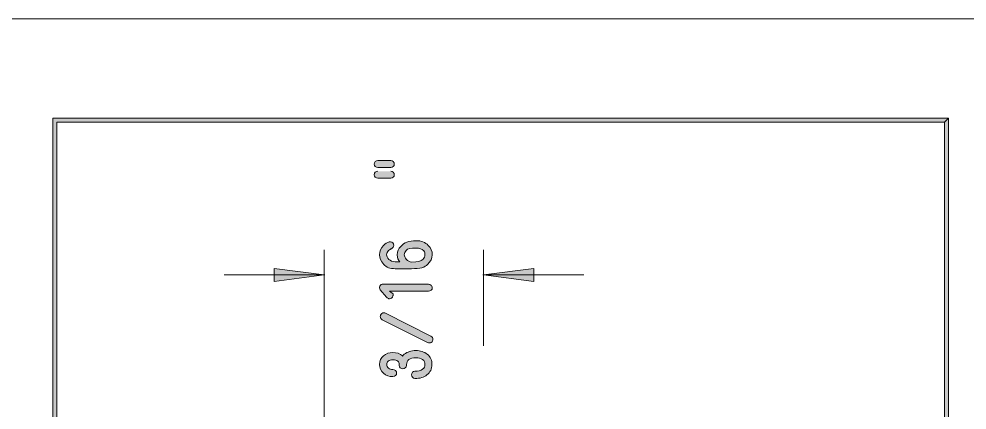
# Model space of a CAD drawing. Header units: inches. Extents: x -1525 to 612, y 0 to 1008.
# Drawn here: x -355.9 to -185.4, y 937.7 to 1008 of the extents above; entities that cross this region are included whole.
import ezdxf

# ---------------------------------------------------------------- set-up
doc = ezdxf.new("R2010")
doc.units = ezdxf.units.IN
doc.header["$MEASUREMENT"] = 0
doc.layers.add('Layer 1', color=7, linetype='Continuous', lineweight=0)

# ---------------------------------------------------------------- blocks, each defined once
blk = doc.blocks.new('Block_2')
at = {"layer": 'Layer 1', "true_color": 0x000000, "transparency": 33554687}
h = blk.add_hatch(color=18, dxfattribs=at)
h.dxf.hatch_style = 2
h.paths.add_polyline_path([(-188.78, 990.18), (-189.5, 989.46), (-189.5, 683.52), (-349.1, 683.52), (-349.1, 989.46), (-189.5, 989.46), (-188.78, 990.18), (-349.82, 990.18), (-349.82, 682.8), (-188.78, 682.8), (-188.78, 990.18)])
h = blk.add_hatch(color=18, dxfattribs=at)
h.dxf.hatch_style = 2
edge = h.paths.add_edge_path()
edge.add_spline(control_points=[(-286.94, 947.4), (-286.94, 947.52), (-286.82, 947.58), (-286.64, 947.76), (-286.1, 948.18), (-285.38, 948.42), (-284.54, 948.42), (-283.76, 948.42), (-283.04, 948.18), (-282.5, 947.76), (-281.9, 947.28), (-281.66, 946.68), (-281.66, 945.9), (-281.66, 945.12), (-281.96, 944.52), (-282.56, 944.04), (-283.1, 943.62), (-283.82, 943.38), (-284.72, 943.38), (-284.9, 943.38), (-285.02, 943.44), (-285.14, 943.62), (-285.26, 943.74), (-285.32, 943.86), (-285.32, 944.04), (-285.32, 944.22), (-285.26, 944.4), (-285.14, 944.52), (-285.02, 944.64), (-284.9, 944.7), (-284.72, 944.7), (-284.12, 944.7), (-283.7, 944.82), (-283.34, 945.06), (-283.04, 945.3), (-282.92, 945.54), (-282.92, 945.9), (-282.92, 946.26), (-283.04, 946.56), (-283.34, 946.8), (-283.64, 947.04), (-284.06, 947.1), (-284.54, 947.1), (-285.08, 947.1), (-285.5, 947.04), (-285.8, 946.8), (-286.1, 946.56), (-286.22, 946.26), (-286.22, 945.9), (-286.22, 945.9), (-286.22, 945.72), (-286.22, 945.72), (-286.22, 945.54), (-286.28, 945.42), (-286.46, 945.3), (-286.58, 945.18), (-286.7, 945.12), (-286.88, 945.12), (-287.06, 945.12), (-287.24, 945.18), (-287.36, 945.3), (-287.48, 945.42), (-287.54, 945.54), (-287.54, 945.72), (-287.54, 945.72), (-287.54, 945.96), (-287.54, 945.96), (-287.54, 946.2), (-287.6, 946.38), (-287.78, 946.5), (-288.02, 946.68), (-288.32, 946.74), (-288.68, 946.74), (-289.04, 946.74), (-289.34, 946.68), (-289.52, 946.5), (-289.7, 946.38), (-289.76, 946.14), (-289.76, 945.9), (-289.76, 945.66), (-289.7, 945.42), (-289.46, 945.24), (-289.28, 945.12), (-289.04, 945), (-288.68, 945), (-288.5, 945), (-288.38, 944.94), (-288.2, 944.82), (-288.08, 944.7), (-288.02, 944.52), (-288.02, 944.34), (-288.02, 944.16), (-288.08, 944.04), (-288.2, 943.92), (-288.32, 943.8), (-288.5, 943.74), (-288.68, 943.74), (-289.34, 943.74), (-289.94, 943.92), (-290.36, 944.34), (-290.84, 944.76), (-291.08, 945.3), (-291.08, 945.9), (-291.08, 946.56), (-290.84, 947.1), (-290.36, 947.46), (-289.94, 947.88), (-289.34, 948.06), (-288.68, 948.06), (-288.02, 948.06), (-287.42, 947.88), (-286.94, 947.46), (-286.88, 947.46), (-286.88, 947.4), (-286.94, 947.4)], knot_values=[0, 0, 0, 0, 1, 1, 1, 2, 2, 2, 3, 3, 3, 4, 4, 4, 5, 5, 5, 6, 6, 6, 7, 7, 7, 8, 8, 8, 9, 9, 9, 10, 10, 10, 11, 11, 11, 12, 12, 12, 13, 13, 13, 14, 14, 14, 15, 15, 15, 16, 16, 16, 17, 17, 17, 18, 18, 18, 19, 19, 19, 20, 20, 20, 21, 21, 21, 22, 22, 22, 23, 23, 23, 24, 24, 24, 25, 25, 25, 26, 26, 26, 27, 27, 27, 28, 28, 28, 29, 29, 29, 30, 30, 30, 31, 31, 31, 32, 32, 32, 33, 33, 33, 34, 34, 34, 35, 35, 35, 36, 36, 36, 37, 37, 37, 38, 38, 38, 38], degree=3, periodic=0)
edge = h.paths.add_edge_path()
edge.add_spline(control_points=[(-290.6, 953.94), (-290.84, 954.06), (-290.96, 954.24), (-290.96, 954.54), (-290.96, 954.6), (-290.9, 954.72), (-290.9, 954.78), (-290.78, 955.08), (-290.54, 955.2), (-290.3, 955.2), (-290.18, 955.2), (-290.12, 955.14), (-290, 955.14), (-290, 955.14), (-281.84, 951), (-281.84, 951), (-281.6, 950.88), (-281.48, 950.7), (-281.48, 950.46), (-281.48, 950.34), (-281.48, 950.22), (-281.54, 950.16), (-281.66, 949.92), (-281.84, 949.8), (-282.14, 949.8), (-282.26, 949.8), (-282.32, 949.8), (-282.44, 949.86), (-282.44, 949.86), (-290.6, 953.94), (-290.6, 953.94)], knot_values=[0, 0, 0, 0, 1, 1, 1, 2, 2, 2, 3, 3, 3, 4, 4, 4, 5, 5, 5, 6, 6, 6, 7, 7, 7, 8, 8, 8, 9, 9, 9, 10, 10, 10, 10], degree=3, periodic=0)
edge = h.paths.add_edge_path()
edge.add_spline(control_points=[(-290.96, 959.34), (-291.02, 959.46), (-291.08, 959.58), (-291.08, 959.7), (-291.08, 959.82), (-291.08, 959.94), (-291.02, 960), (-290.9, 960.24), (-290.66, 960.36), (-290.42, 960.36), (-290.42, 960.36), (-282.26, 960.36), (-282.26, 960.36), (-282.08, 960.36), (-281.96, 960.3), (-281.84, 960.18), (-281.66, 960.06), (-281.6, 959.88), (-281.6, 959.7), (-281.6, 959.52), (-281.66, 959.4), (-281.78, 959.28), (-281.96, 959.16), (-282.08, 959.1), (-282.26, 959.1), (-282.26, 959.1), (-289.28, 959.1), (-289.28, 959.1), (-289.28, 959.1), (-288.8, 958.74), (-288.8, 958.74), (-288.68, 958.68), (-288.62, 958.5), (-288.62, 958.38), (-288.62, 958.32), (-288.62, 958.26), (-288.68, 958.26), (-288.68, 958.08), (-288.74, 957.96), (-288.92, 957.84), (-289.04, 957.78), (-289.16, 957.72), (-289.28, 957.72), (-289.28, 957.72), (-289.4, 957.72), (-289.4, 957.72), (-289.52, 957.78), (-289.7, 957.84), (-289.82, 958.02), (-289.82, 958.02), (-290.96, 959.34), (-290.96, 959.34)], knot_values=[0, 0, 0, 0, 1, 1, 1, 2, 2, 2, 3, 3, 3, 4, 4, 4, 5, 5, 5, 6, 6, 6, 7, 7, 7, 8, 8, 8, 9, 9, 9, 10, 10, 10, 11, 11, 11, 12, 12, 12, 13, 13, 13, 14, 14, 14, 15, 15, 15, 16, 16, 16, 17, 17, 17, 17], degree=3, periodic=0)
edge = h.paths.add_edge_path()
edge.add_spline(control_points=[(-282.92, 965.64), (-282.92, 965.88), (-282.98, 966.12), (-283.1, 966.36), (-283.52, 966.66), (-283.94, 966.84), (-284.48, 966.84), (-285.44, 966.84), (-286.04, 966.72), (-286.28, 966.42), (-286.52, 966.18), (-286.64, 965.94), (-286.64, 965.64), (-286.64, 965.34), (-286.52, 965.1), (-286.28, 964.86), (-285.98, 964.5), (-285.62, 964.32), (-285.32, 964.32), (-284.24, 964.32), (-283.58, 964.5), (-283.28, 964.8), (-283.04, 965.04), (-282.92, 965.34), (-282.92, 965.64)], knot_values=[0, 0, 0, 0, 1, 1, 1, 2, 2, 2, 3, 3, 3, 4, 4, 4, 5, 5, 5, 6, 6, 6, 7, 7, 7, 8, 8, 8, 8], degree=3, periodic=0)
edge = h.paths.add_edge_path()
edge.add_spline(control_points=[(-284.48, 968.16), (-283.58, 968.16), (-282.92, 967.86), (-282.32, 967.32), (-281.84, 966.84), (-281.6, 966.24), (-281.6, 965.64), (-281.6, 964.98), (-281.9, 964.44), (-282.44, 963.9), (-282.86, 963.36), (-283.82, 963.12), (-285.32, 963.12), (-285.32, 963.12), (-288.26, 963.12), (-288.26, 963.12), (-289.22, 963.12), (-289.88, 963.36), (-290.3, 963.9), (-290.84, 964.5), (-291.08, 965.04), (-291.08, 965.64), (-291.08, 966.24), (-290.84, 966.84), (-290.36, 967.32), (-290.06, 967.62), (-289.7, 967.8), (-289.34, 967.98), (-289.22, 967.98), (-289.16, 967.98), (-289.1, 967.98), (-288.8, 967.92), (-288.56, 967.68), (-288.5, 967.32), (-288.56, 967.08), (-288.68, 966.9), (-288.92, 966.72), (-289.1, 966.66), (-289.28, 966.54), (-289.46, 966.42), (-289.7, 966.18), (-289.82, 965.88), (-289.82, 965.64), (-289.82, 965.4), (-289.64, 965.1), (-289.4, 964.8), (-289.16, 964.56), (-288.8, 964.38), (-288.26, 964.38), (-288.26, 964.38), (-287.42, 964.38), (-287.42, 964.38), (-287.78, 964.62), (-287.9, 965.04), (-287.9, 965.64), (-287.9, 966.24), (-287.72, 966.78), (-287.24, 967.14), (-286.7, 967.8), (-285.8, 968.16), (-284.48, 968.16)], knot_values=[0, 0, 0, 0, 1, 1, 1, 2, 2, 2, 3, 3, 3, 4, 4, 4, 5, 5, 5, 6, 6, 6, 7, 7, 7, 8, 8, 8, 9, 9, 9, 10, 10, 10, 11, 11, 11, 12, 12, 12, 13, 13, 13, 14, 14, 14, 15, 15, 15, 16, 16, 16, 17, 17, 17, 18, 18, 18, 19, 19, 19, 20, 20, 20, 20], degree=3, periodic=0)
edge = h.paths.add_edge_path()
edge.add_spline(control_points=[(-289.04, 982.56), (-288.86, 982.56), (-288.74, 982.5), (-288.62, 982.38), (-288.5, 982.26), (-288.44, 982.08), (-288.44, 981.9), (-288.44, 981.72), (-288.5, 981.6), (-288.62, 981.48), (-288.74, 981.36), (-288.86, 981.3), (-289.04, 981.3), (-289.04, 981.3), (-291.38, 981.3), (-291.38, 981.3), (-291.56, 981.3), (-291.74, 981.36), (-291.86, 981.48), (-291.98, 981.6), (-292.04, 981.72), (-292.04, 981.9), (-292.04, 982.08), (-291.98, 982.26), (-291.86, 982.38), (-291.68, 982.5), (-291.56, 982.56), (-291.38, 982.56), (-291.38, 982.56), (-289.04, 982.56), (-289.04, 982.56)], knot_values=[0, 0, 0, 0, 1, 1, 1, 2, 2, 2, 3, 3, 3, 4, 4, 4, 5, 5, 5, 6, 6, 6, 7, 7, 7, 8, 8, 8, 9, 9, 9, 10, 10, 10, 10], degree=3, periodic=0)
edge = h.paths.add_edge_path()
edge.add_spline(control_points=[(-289.04, 980.64), (-288.86, 980.64), (-288.74, 980.58), (-288.62, 980.46), (-288.5, 980.34), (-288.44, 980.16), (-288.44, 979.98), (-288.44, 979.8), (-288.5, 979.68), (-288.62, 979.56), (-288.74, 979.44), (-288.86, 979.38), (-289.04, 979.38), (-289.04, 979.38), (-291.38, 979.38), (-291.38, 979.38), (-291.56, 979.38), (-291.74, 979.44), (-291.86, 979.56), (-291.98, 979.68), (-292.04, 979.8), (-292.04, 979.98), (-292.04, 980.22), (-291.98, 980.34), (-291.86, 980.46), (-291.68, 980.58), (-291.56, 980.64), (-291.38, 980.64)], knot_values=[0, 0, 0, 0, 1, 1, 1, 2, 2, 2, 3, 3, 3, 4, 4, 4, 5, 5, 5, 6, 6, 6, 7, 7, 7, 8, 8, 8, 9, 9, 9, 9], degree=3, periodic=0)
edge.add_line((-291.38, 980.64), (-289.04, 980.64))
for points in [[(-310.04, 962.04), (-301.04, 962.04), (-310.04, 963.18), (-310.04, 960.84), (-301.04, 962.04), (-310.04, 962.04)], [(-263.36, 962.04), (-272.36, 962.04), (-263.36, 960.84), (-263.36, 963.18), (-272.36, 962.04), (-263.36, 962.04)]]:
    blk.add_hatch(color=18, dxfattribs=at).paths.add_polyline_path(points)
at = {"layer": 'Layer 1', "color": 18, "lineweight": 9, "true_color": 0x000000}
for p, q in [((-301.04, 920.64), (-301.04, 966.54)), ((-272.36, 949.26), (-272.36, 966.54)), ((-319.04, 962.04), (-310.04, 962.04)), ((-254.36, 962.04), (-263.36, 962.04))]:
    blk.add_line(p, q, dxfattribs=at)
at = {"layer": 'Layer 1'}
blk.add_lwpolyline([(-632, 1008), (-20, 1008), (-20, 0), (-632, 0)], close=True, dxfattribs=at)
for points in [[(-188.78, 990.18), (-189.5, 989.46), (-189.5, 683.52), (-349.1, 683.52), (-349.1, 989.46), (-189.5, 989.46), (-188.78, 990.18), (-349.82, 990.18), (-349.82, 682.8), (-188.78, 682.8), (-188.78, 990.18)], [(-310.04, 962.04), (-301.04, 962.04), (-310.04, 963.18), (-310.04, 960.84), (-301.04, 962.04), (-310.04, 962.04)], [(-263.36, 962.04), (-272.36, 962.04), (-263.36, 960.84), (-263.36, 963.18), (-272.36, 962.04), (-263.36, 962.04)]]:
    blk.add_lwpolyline(points, dxfattribs=at)
at = {"layer": 'Layer 1', "color": 18, "lineweight": 9, "true_color": 0x000000}
for points in [[(-188.78, 990.18), (-349.82, 990.18), (-349.82, 682.8), (-188.78, 682.8)], [(-349.1, 989.46), (-189.5, 989.46), (-189.5, 683.52), (-349.1, 683.52)], [(-300.98, 961.98), (-301.1, 961.98), (-301.1, 962.1), (-300.98, 962.1)], [(-272.3, 961.98), (-272.42, 961.98), (-272.42, 962.1), (-272.3, 962.1)]]:
    blk.add_lwpolyline(points, close=True, dxfattribs=at)
for points in [[(-301.04, 962.04), (-310.04, 963.18), (-310.04, 960.84), (-301.04, 962.04)], [(-272.36, 962.04), (-263.36, 960.84), (-263.36, 963.18), (-272.36, 962.04)]]:
    blk.add_lwpolyline(points, dxfattribs=at)
at = {"layer": 'Layer 1'}
for points, knots in [([(-289.04, 982.56), (-288.86, 982.56), (-288.74, 982.5), (-288.62, 982.38), (-288.5, 982.26), (-288.44, 982.08), (-288.44, 981.9), (-288.44, 981.72), (-288.5, 981.6), (-288.62, 981.48), (-288.74, 981.36), (-288.86, 981.3), (-289.04, 981.3), (-289.04, 981.3), (-291.38, 981.3), (-291.38, 981.3), (-291.56, 981.3), (-291.74, 981.36), (-291.86, 981.48), (-291.98, 981.6), (-292.04, 981.72), (-292.04, 981.9), (-292.04, 982.08), (-291.98, 982.26), (-291.86, 982.38), (-291.68, 982.5), (-291.56, 982.56), (-291.38, 982.56), (-291.38, 982.56), (-289.04, 982.56), (-289.04, 982.56)], [0, 0, 0, 0, 1, 1, 1, 2, 2, 2, 3, 3, 3, 4, 4, 4, 5, 5, 5, 6, 6, 6, 7, 7, 7, 8, 8, 8, 9, 9, 9, 10, 10, 10, 10]), ([(-289.04, 980.64), (-288.86, 980.64), (-288.74, 980.58), (-288.62, 980.46), (-288.5, 980.34), (-288.44, 980.16), (-288.44, 979.98), (-288.44, 979.8), (-288.5, 979.68), (-288.62, 979.56), (-288.74, 979.44), (-288.86, 979.38), (-289.04, 979.38), (-289.04, 979.38), (-291.38, 979.38), (-291.38, 979.38), (-291.56, 979.38), (-291.74, 979.44), (-291.86, 979.56), (-291.98, 979.68), (-292.04, 979.8), (-292.04, 979.98), (-292.04, 980.22), (-291.98, 980.34), (-291.86, 980.46), (-291.68, 980.58), (-291.56, 980.64), (-291.38, 980.64)], [0, 0, 0, 0, 1, 1, 1, 2, 2, 2, 3, 3, 3, 4, 4, 4, 5, 5, 5, 6, 6, 6, 7, 7, 7, 8, 8, 8, 9, 9, 9, 9]), ([(-284.48, 968.16), (-283.58, 968.16), (-282.92, 967.86), (-282.32, 967.32), (-281.84, 966.84), (-281.6, 966.24), (-281.6, 965.64), (-281.6, 964.98), (-281.9, 964.44), (-282.44, 963.9), (-282.86, 963.36), (-283.82, 963.12), (-285.32, 963.12), (-285.32, 963.12), (-288.26, 963.12), (-288.26, 963.12), (-289.22, 963.12), (-289.88, 963.36), (-290.3, 963.9), (-290.84, 964.5), (-291.08, 965.04), (-291.08, 965.64), (-291.08, 966.24), (-290.84, 966.84), (-290.36, 967.32), (-290.06, 967.62), (-289.7, 967.8), (-289.34, 967.98), (-289.22, 967.98), (-289.16, 967.98), (-289.1, 967.98), (-288.8, 967.92), (-288.56, 967.68), (-288.5, 967.32), (-288.56, 967.08), (-288.68, 966.9), (-288.92, 966.72), (-289.1, 966.66), (-289.28, 966.54), (-289.46, 966.42), (-289.7, 966.18), (-289.82, 965.88), (-289.82, 965.64), (-289.82, 965.4), (-289.64, 965.1), (-289.4, 964.8), (-289.16, 964.56), (-288.8, 964.38), (-288.26, 964.38), (-288.26, 964.38), (-287.42, 964.38), (-287.42, 964.38), (-287.78, 964.62), (-287.9, 965.04), (-287.9, 965.64), (-287.9, 966.24), (-287.72, 966.78), (-287.24, 967.14), (-286.7, 967.8), (-285.8, 968.16), (-284.48, 968.16)], [0, 0, 0, 0, 1, 1, 1, 2, 2, 2, 3, 3, 3, 4, 4, 4, 5, 5, 5, 6, 6, 6, 7, 7, 7, 8, 8, 8, 9, 9, 9, 10, 10, 10, 11, 11, 11, 12, 12, 12, 13, 13, 13, 14, 14, 14, 15, 15, 15, 16, 16, 16, 17, 17, 17, 18, 18, 18, 19, 19, 19, 20, 20, 20, 20]), ([(-282.92, 965.64), (-282.92, 965.88), (-282.98, 966.12), (-283.1, 966.36), (-283.52, 966.66), (-283.94, 966.84), (-284.48, 966.84), (-285.44, 966.84), (-286.04, 966.72), (-286.28, 966.42), (-286.52, 966.18), (-286.64, 965.94), (-286.64, 965.64), (-286.64, 965.34), (-286.52, 965.1), (-286.28, 964.86), (-285.98, 964.5), (-285.62, 964.32), (-285.32, 964.32), (-284.24, 964.32), (-283.58, 964.5), (-283.28, 964.8), (-283.04, 965.04), (-282.92, 965.34), (-282.92, 965.64)], [0, 0, 0, 0, 1, 1, 1, 2, 2, 2, 3, 3, 3, 4, 4, 4, 5, 5, 5, 6, 6, 6, 7, 7, 7, 8, 8, 8, 8]), ([(-290.96, 959.34), (-291.02, 959.46), (-291.08, 959.58), (-291.08, 959.7), (-291.08, 959.82), (-291.08, 959.94), (-291.02, 960), (-290.9, 960.24), (-290.66, 960.36), (-290.42, 960.36), (-290.42, 960.36), (-282.26, 960.36), (-282.26, 960.36), (-282.08, 960.36), (-281.96, 960.3), (-281.84, 960.18), (-281.66, 960.06), (-281.6, 959.88), (-281.6, 959.7), (-281.6, 959.52), (-281.66, 959.4), (-281.78, 959.28), (-281.96, 959.16), (-282.08, 959.1), (-282.26, 959.1), (-282.26, 959.1), (-289.28, 959.1), (-289.28, 959.1), (-289.28, 959.1), (-288.8, 958.74), (-288.8, 958.74), (-288.68, 958.68), (-288.62, 958.5), (-288.62, 958.38), (-288.62, 958.32), (-288.62, 958.26), (-288.68, 958.26), (-288.68, 958.08), (-288.74, 957.96), (-288.92, 957.84), (-289.04, 957.78), (-289.16, 957.72), (-289.28, 957.72), (-289.28, 957.72), (-289.4, 957.72), (-289.4, 957.72), (-289.52, 957.78), (-289.7, 957.84), (-289.82, 958.02), (-289.82, 958.02), (-290.96, 959.34), (-290.96, 959.34)], [0, 0, 0, 0, 1, 1, 1, 2, 2, 2, 3, 3, 3, 4, 4, 4, 5, 5, 5, 6, 6, 6, 7, 7, 7, 8, 8, 8, 9, 9, 9, 10, 10, 10, 11, 11, 11, 12, 12, 12, 13, 13, 13, 14, 14, 14, 15, 15, 15, 16, 16, 16, 17, 17, 17, 17]), ([(-290.6, 953.94), (-290.84, 954.06), (-290.96, 954.24), (-290.96, 954.54), (-290.96, 954.6), (-290.9, 954.72), (-290.9, 954.78), (-290.78, 955.08), (-290.54, 955.2), (-290.3, 955.2), (-290.18, 955.2), (-290.12, 955.14), (-290, 955.14), (-290, 955.14), (-281.84, 951), (-281.84, 951), (-281.6, 950.88), (-281.48, 950.7), (-281.48, 950.46), (-281.48, 950.34), (-281.48, 950.22), (-281.54, 950.16), (-281.66, 949.92), (-281.84, 949.8), (-282.14, 949.8), (-282.26, 949.8), (-282.32, 949.8), (-282.44, 949.86), (-282.44, 949.86), (-290.6, 953.94), (-290.6, 953.94)], [0, 0, 0, 0, 1, 1, 1, 2, 2, 2, 3, 3, 3, 4, 4, 4, 5, 5, 5, 6, 6, 6, 7, 7, 7, 8, 8, 8, 9, 9, 9, 10, 10, 10, 10]), ([(-286.94, 947.4), (-286.94, 947.52), (-286.82, 947.58), (-286.64, 947.76), (-286.1, 948.18), (-285.38, 948.42), (-284.54, 948.42), (-283.76, 948.42), (-283.04, 948.18), (-282.5, 947.76), (-281.9, 947.28), (-281.66, 946.68), (-281.66, 945.9), (-281.66, 945.12), (-281.96, 944.52), (-282.56, 944.04), (-283.1, 943.62), (-283.82, 943.38), (-284.72, 943.38), (-284.9, 943.38), (-285.02, 943.44), (-285.14, 943.62), (-285.26, 943.74), (-285.32, 943.86), (-285.32, 944.04), (-285.32, 944.22), (-285.26, 944.4), (-285.14, 944.52), (-285.02, 944.64), (-284.9, 944.7), (-284.72, 944.7), (-284.12, 944.7), (-283.7, 944.82), (-283.34, 945.06), (-283.04, 945.3), (-282.92, 945.54), (-282.92, 945.9), (-282.92, 946.26), (-283.04, 946.56), (-283.34, 946.8), (-283.64, 947.04), (-284.06, 947.1), (-284.54, 947.1), (-285.08, 947.1), (-285.5, 947.04), (-285.8, 946.8), (-286.1, 946.56), (-286.22, 946.26), (-286.22, 945.9), (-286.22, 945.9), (-286.22, 945.72), (-286.22, 945.72), (-286.22, 945.54), (-286.28, 945.42), (-286.46, 945.3), (-286.58, 945.18), (-286.7, 945.12), (-286.88, 945.12), (-287.06, 945.12), (-287.24, 945.18), (-287.36, 945.3), (-287.48, 945.42), (-287.54, 945.54), (-287.54, 945.72), (-287.54, 945.72), (-287.54, 945.96), (-287.54, 945.96), (-287.54, 946.2), (-287.6, 946.38), (-287.78, 946.5), (-288.02, 946.68), (-288.32, 946.74), (-288.68, 946.74), (-289.04, 946.74), (-289.34, 946.68), (-289.52, 946.5), (-289.7, 946.38), (-289.76, 946.14), (-289.76, 945.9), (-289.76, 945.66), (-289.7, 945.42), (-289.46, 945.24), (-289.28, 945.12), (-289.04, 945), (-288.68, 945), (-288.5, 945), (-288.38, 944.94), (-288.2, 944.82), (-288.08, 944.7), (-288.02, 944.52), (-288.02, 944.34), (-288.02, 944.16), (-288.08, 944.04), (-288.2, 943.92), (-288.32, 943.8), (-288.5, 943.74), (-288.68, 943.74), (-289.34, 943.74), (-289.94, 943.92), (-290.36, 944.34), (-290.84, 944.76), (-291.08, 945.3), (-291.08, 945.9), (-291.08, 946.56), (-290.84, 947.1), (-290.36, 947.46), (-289.94, 947.88), (-289.34, 948.06), (-288.68, 948.06), (-288.02, 948.06), (-287.42, 947.88), (-286.94, 947.46), (-286.88, 947.46), (-286.88, 947.4), (-286.94, 947.4)], [0, 0, 0, 0, 1, 1, 1, 2, 2, 2, 3, 3, 3, 4, 4, 4, 5, 5, 5, 6, 6, 6, 7, 7, 7, 8, 8, 8, 9, 9, 9, 10, 10, 10, 11, 11, 11, 12, 12, 12, 13, 13, 13, 14, 14, 14, 15, 15, 15, 16, 16, 16, 17, 17, 17, 18, 18, 18, 19, 19, 19, 20, 20, 20, 21, 21, 21, 22, 22, 22, 23, 23, 23, 24, 24, 24, 25, 25, 25, 26, 26, 26, 27, 27, 27, 28, 28, 28, 29, 29, 29, 30, 30, 30, 31, 31, 31, 32, 32, 32, 33, 33, 33, 34, 34, 34, 35, 35, 35, 36, 36, 36, 37, 37, 37, 38, 38, 38, 38])]:
    blk.add_open_spline(points, degree=3, knots=knots, dxfattribs=at)
blk = doc.blocks.new('Block_1')
at = {"layer": 'Layer 1'}
blk.add_blockref('Block_2', (0, 0), dxfattribs=at)

msp = doc.modelspace()

# ---------------------------------------------------------------- block references
at = {"layer": 'Layer 1'}
msp.add_blockref('Block_1', (0, 0), dxfattribs=at)

doc.saveas('drawing.dxf')
